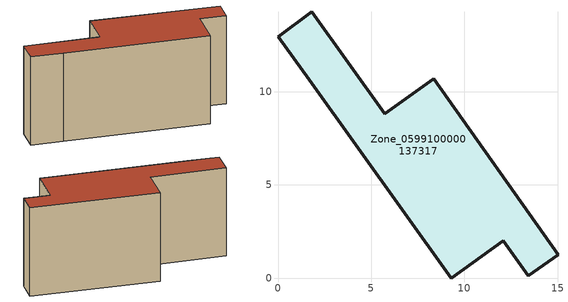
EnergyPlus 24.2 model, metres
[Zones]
Zone_0599100000137317
 floor ground (C_G): 8.37,10.7 15.03,1.25 13.44,0.11 12.09,2 9.29,0 1.68,10.64 0,12.96 1.8,14.28 5.72,8.82 z0
 wall outside (C_F): 5.72,8.82 1.8,14.28 0,12.96 1.68,10.64 9.29,0 12.09,2 13.44,0.11 15.03,1.25 8.37,10.7 5.72,8.82 z0:8.39
 roof outside (C_R): 15.03,1.25 8.37,10.7 5.72,8.82 1.8,14.28 0,12.96 1.68,10.64 9.29,0 12.09,2 13.44,0.11 z8.39
[BUILDING]
Pand.0599100000137317: North Axis=0; Terrain=City; Loads Convergence Tolerance Value=0.04; Temperature Convergence Tolerance Value=0.4; Solar Distribution=FullExterior; Maximum Number of Warmup Days=25; Minimum Number of Warmup Days=1
[Site:Location]
Rotterdam.The.Hague.AP_ZH_NLD Design_Conditions: Latitude=51.96; Longitude=4.45; Time Zone=1; Elevation=-4.5
[SITE:GROUNDTEMPERATURE:BUILDINGSURFACE]
18, 18, 18, 18, 18, 18, 18, 18, 18, 18, 18, 18
[MATERIAL] Thermal Absorptance=0.9; Solar Absorptance=0.7; Visible Absorptance=0.7
Name | Roughness | Thickness | Conductivity | Density | Specific Heat
G.TI.1975-1991 | MediumSmooth | 0.15 | 0.288461 | 540 | 1210
F.TI.1975-1991 | Rough | 0.3 | 0.230769 | 1920 | 840
R.TI.1975-1991 | MediumRough | 0.2 | 0.153846 | 1500 | 1000
[CONSTRUCTION]
C_G: G.TI.1975-1991
C_F: F.TI.1975-1991
C_R: R.TI.1975-1991
[ZONE]
Zone_0599100000137317: Type=1; Multiplier=1; Ceiling Height=Autocalculate; Volume=Autocalculate; Floor Area=autocalculate; Part of Total Floor Area=Yes
[ZONEINFILTRATION:DESIGNFLOWRATE]
Infil_Zone_0599100000137317: Zone or ZoneList or Space or SpaceList=Zone_0599100000137317; Schedule=AlwaysOn; Design Flow Rate Calculation Method=Flow/Area; Flow Rate per Floor Area=0.003; Constant Term Coefficient=1; Temperature Term Coefficient=0; Velocity Term Coefficient=0; Velocity Squared Term Coefficient=0
[HVACTEMPLATE:ZONE:IDEALLOADSAIRSYSTEM]
Zone_0599100000137317: Maximum Heating Supply Air Temperature=50; Minimum Cooling Supply Air Temperature=13; Maximum Heating Supply Air Humidity Ratio=0.0156; Minimum Cooling Supply Air Humidity Ratio=0.0077; Heating Limit=NoLimit; Cooling Limit=NoLimit; Dehumidification Control Type=ConstantSensibleHeatRatio; Cooling Sensible Heat Ratio=0.7; Dehumidification Setpoint=60; Humidification Control Type=None; Humidification Setpoint=30; Outdoor Air Method=None; Outdoor Air Flow Rate per Person=0.00944; Outdoor Air Flow Rate per Zone Floor Area=0; Outdoor Air Flow Rate per Zone=0; Demand Controlled Ventilation Type=None; Outdoor Air Economizer Type=NoEconomizer; Heat Recovery Type=None; Sensible Heat Recovery Effectiveness=0.7; Latent Heat Recovery Effectiveness=0.65
[ZONECONTROL:THERMOSTAT]
ThermostatControl_Zone_0599100000137317: Zone or ZoneList=Zone_0599100000137317; Control Type Schedule=DualSetpointControlType; Control 1=Thermostat_Zone_0599100000137317; Temperature Difference Between Cutout And Setpoint=0
[THERMOSTATSETPOINT:DUALSETPOINT]
Thermostat_Zone_0599100000137317: Heating Setpoint Temperature Schedule=HeatingSetpoint_Zone_0599100000137317; Cooling Setpoint Temperature Schedule=CoolingSetpoint_Zone_0599100000137317
[SCHEDULE:COMPACT]
HeatingSetpoint_Zone_0599100000137317: Through: 12/31, For: AllDays, Until: 24:00, 21
CoolingSetpoint_Zone_0599100000137317: Through: 12/31, For: AllDays, Until: 24:00, 24
DualSetpointControlType: Through: 12/31, For: AllDays, Until: 24:00, 4
AlwaysOn: Through: 12/31, For: AllDays, Until: 24:00, 1
